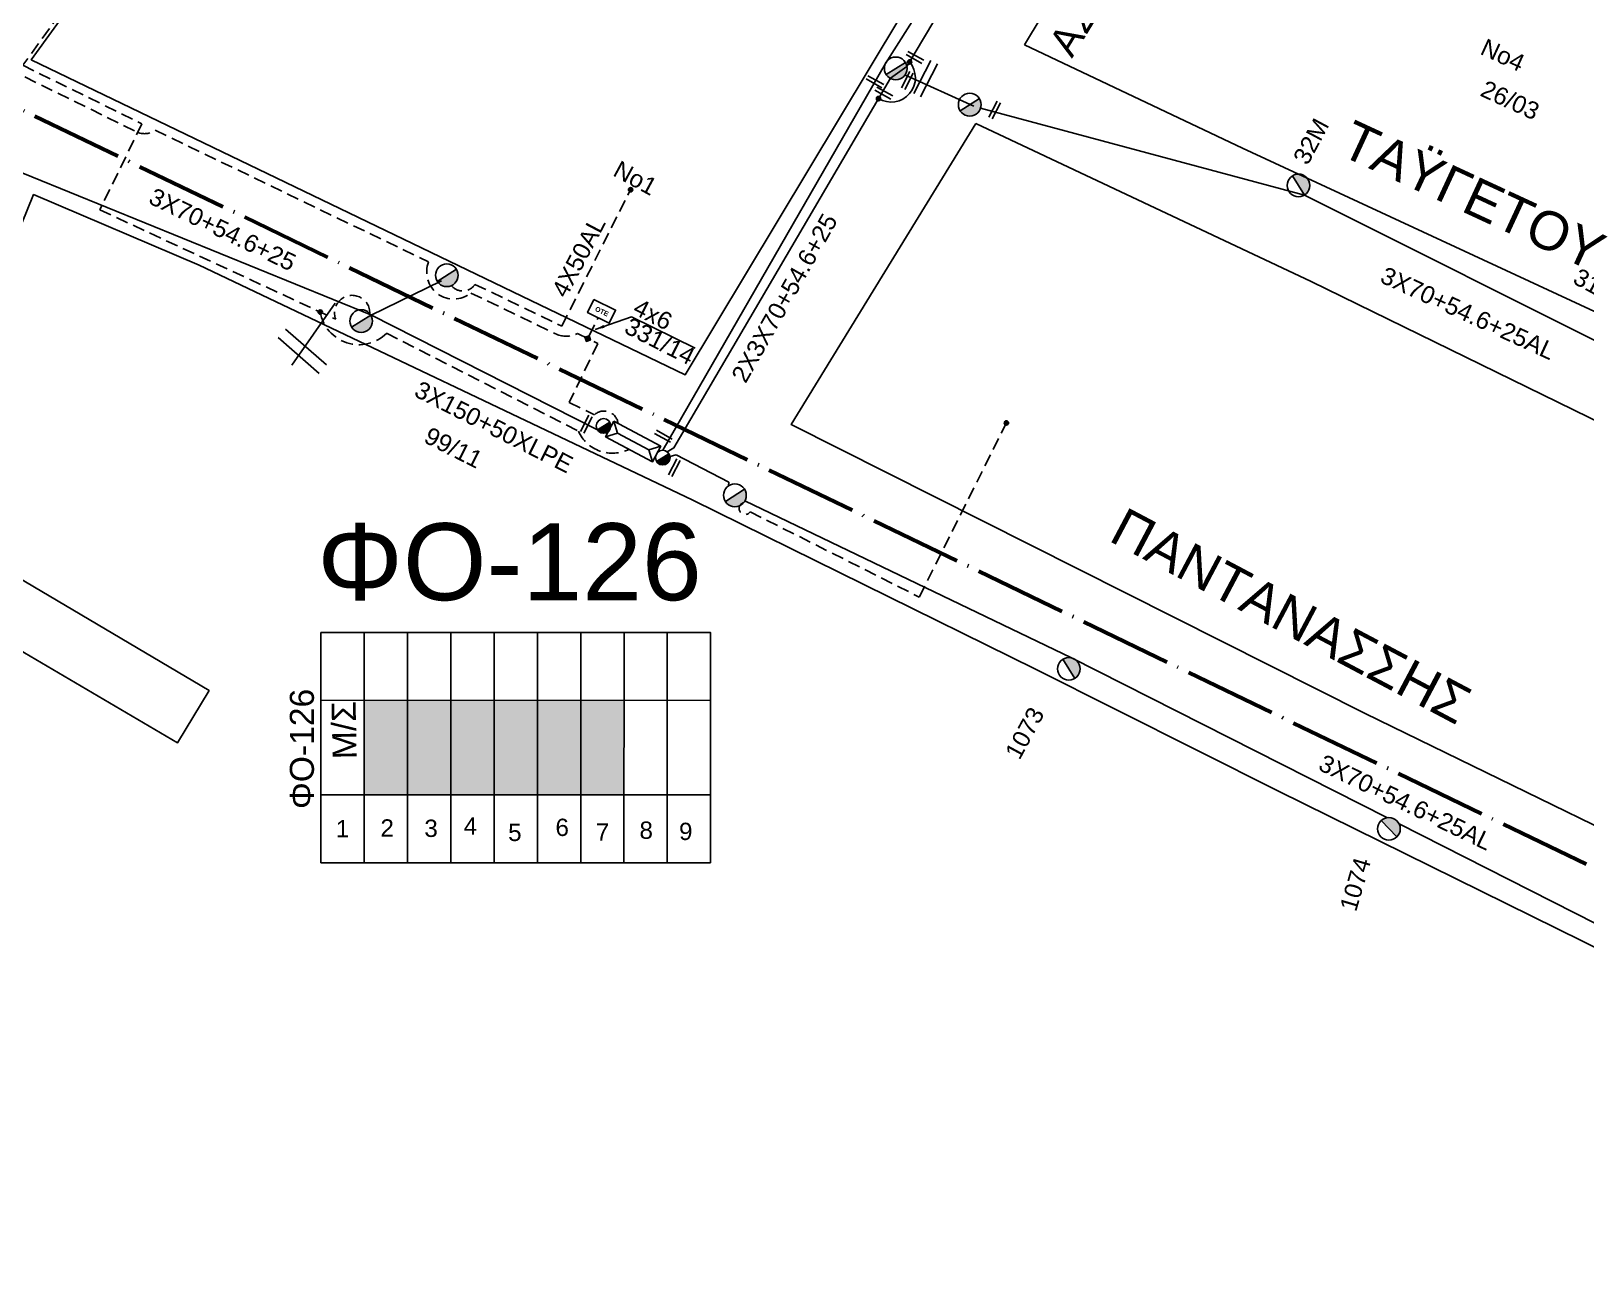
# Model space of a CAD drawing. Header units: millimetres. Extents: x 2999 to 5218, y 1863 to 2903.
# Drawn here: x 4488.2 to 4649.8, y 2415.1 to 2544.1 of the extents above; entities that cross this region are included whole.
import ezdxf
from ezdxf.enums import TextEntityAlignment as Align

# ---------------------------------------------------------------- set-up
doc = ezdxf.new("R2010")
doc.units = ezdxf.units.MM
doc.header["$LTSCALE"] = 0.5
doc.linetypes.add('ACAD_ISO04W100', pattern=[30, 24, -3, 0, -3])
doc.linetypes.add('DASHED', pattern=[19.05, 12.7, -6.35])
for name, color, linetype in [('Pillar OTE', 7, 'Continuous'), ('Άγνωστα', 7, 'Continuous'), ('Ασφαλειοκιβώτια Χ.Τ 9 αναχωρήσεων', 7, 'Continuous'), ('Γυμνά εναέρια ΧΤ (3Φ)   4x50AL', 7, 'Continuous'), ('Επιγραφές - Σχήματα', 7, 'Continuous'), ('Καλώδια ΧΤ   3x150AL+50XLPE', 7, 'DASHED'), ('Μηχανική τομή', 7, 'Continuous'), ('Στύλος ΦΜ', 7, 'Continuous'), ('Στύλος ΦΜ @ 1', 7, 'Continuous'), ('Συνδέσεις', 7, 'Continuous'), ('Συνεστραμμένα ΧΤ   3x70+54.6+25 AL', 7, 'SYN_LINE'), ('Τομή', 7, 'Continuous'), ('Υποσταθμός εναέριος 2 στύλων', 7, 'Continuous'), ('Υποσταθμός πόλεως', 7, 'Continuous'), ('Υπόβαθρο ΔΕΗ', 7, 'Continuous'), ('Υπόγεια καλώδια Παροχών ΧΤ   4x50AL', 7, 'DASHED'), ('Υπόγεια καλώδια Παροχών ΧΤ   4x6', 7, 'DASHED')]:
    doc.layers.add(name, color=color, linetype=linetype)
doc.styles.add('arial', font='ARIAL.TTF')
doc.styles.get("Standard").update_dxf_attribs({"font": 'ARIAL.TTF'})
doc.linetypes.add('SYN_LINE', pattern='A,0.5,-0.0001,["/\\/\\/\\/",Standard,S=0.1,R=0,X=0,Y=-0.05],-0.25', length=0.7501)
doc.dimstyles.new('ISO-25', dxfattribs={"dimtxt": 2.5, "dimasz": 2.5, "dimexe": 1.25, "dimexo": 0.625, "dimtad": 1, "dimtxsty": 'Standard', "dimcen": 2.5, "dimadec": 0, "dimazin": 0, "dimtfac": 1, "dimtmove": 0, "dimatfit": 3, "dimfxl": 1, "dimarcsym": 0})

# ---------------------------------------------------------------- blocks, each defined once
blk = doc.blocks.new('ΑΣΦΑΛΕΙΟΚΙΒΩΤΙΟ ΥΠΟΣΤΑΘΜΟΥ 9 ΑΝΑΧΩΡΗΣΕΩΝ')
at = {"layer": 'Ασφαλειοκιβώτια Χ.Τ 9 αναχωρήσεων', "ltscale": 40}
for p, q in [((-23.8, 40.36), (24.02, 40.36)), ((-9.72, 40.36), (-9.72, -40.64)), ((9.94, 40.36), (9.94, -40.64)), ((-23.8, 31.36), (24.02, 31.36)), ((-23.8, 22.36), (24.02, 22.36)), ((-23.8, 13.36), (24.02, 13.36)), ((-23.8, 4.36), (24.02, 4.36)), ((-23.8, -4.64), (24.02, -4.64)), ((-23.8, -13.64), (24.02, -13.64)), ((-23.8, -22.64), (24.02, -22.64)), ((-23.8, -31.64), (24.02, -31.64))]:
    blk.add_line(p, q, dxfattribs=at)
at = {"layer": 'Ασφαλειοκιβώτια Χ.Τ 9 αναχωρήσεων'}
blk.add_lwpolyline([(-23.8, -40.64), (24.02, -40.64), (24.02, 40.36), (-23.8, 40.36)], close=True, dxfattribs=at)
for s, p in [('1', (-18.54, 37.25)), ('2', (-18.39, 27.98)), ('3', (-18.45, 18.85)), ('4', (-17.96, 10.67)), ('5', (-19.3, 1.44)), ('6', (-18.25, -8.4)), ('7', (-19.23, -16.79)), ('8', (-18.84, -25.86)), ('9', (-19.09, -34.08))]:
    blk.add_text(s, height=3.6, rotation=270, dxfattribs=at).set_placement(p)
at = {"layer": 'Ασφαλειοκιβώτια Χ.Τ 9 αναχωρήσεων', "ltscale": 40}
for tag, height, p in [('ΟΝΟΜΑ', 5, (-0.16, 44.31)), ('ΚΕΙΜΕΝΟ 1', 2, (17.06, 35.59)), ('ΚΕΙΜΕΝΟ 2', 2, (17.06, 26.88)), ('ΚΕΙΜΕΝΟ 3', 2, (17.06, 17.69)), ('ΚΕΙΜΕΝΟ 4', 2, (17.06, 8.71)), ('ΚΕΙΜΕΝΟ 5', 2, (17.06, -0.13)), ('ΚΕΙΜΕΝΟ 6', 2, (17.06, -9.05)), ('ΚΕΙΜΕΝΟ 7', 2, (17.06, -18.13)), ('ΚΕΙΜΕΝΟ 8', 2, (17.06, -26.85)), ('ΚΕΙΜΕΝΟ 9', 2, (17.06, -35.99)), ('ΣΧ', 2, (-0.1, -42.64))]:
    blk.add_attdef(tag, text='', height=height, dxfattribs=at).set_placement(p, align=Align.MIDDLE_CENTER)
blk = doc.blocks.new('ΜΗΧΑΝΙΚΗ ΤΟΜΗ')
at = {"layer": 'Μηχανική τομή', "ltscale": 40}
for p, q in [((-1.89, 0.78), (1.89, 0.78)), ((1.89, 0), (-1.89, 0))]:
    blk.add_line(p, q, dxfattribs=at)
blk = doc.blocks.new('ΥΠΑΡΧΩΝ ΤΣΙΜΕΝΤΕΝΙΟΣ ΣΤΥΛΟΣ')
at = {"layer": 'Στύλος ΦΜ'}
blk.add_hatch(color=7, dxfattribs=at).paths.add_polyline_path([(-1.29, -2.28, 0.574793), (2.62, 0, 0.268822), (1.3, 2.27)])
at = {"layer": 'Στύλος ΦΜ', "color": 7}
blk.add_line((-1.29, -2.28), (1.3, 2.27), dxfattribs=at)
blk.add_circle((0, 0), 2.62, dxfattribs=at)
at = {"layer": 'Στύλος ΦΜ', "flags": 4}
for tag, p in [('ΑΡΙΘΜΟΣ', (-4.68, 8.05)), ('ΤΥΠΟΣ', (-4.91, 3.03))]:
    blk.add_attdef(tag, p, '', height=4, dxfattribs=at)
blk = doc.blocks.new('ΥΠΟΣΤΑΘΜΟΣ ΕΝΑΕΡΙΟΣ ΕΠΙ 2 ΣΤΥΛΩΝ')
at = {"layer": 'Υποσταθμός εναέριος 2 στύλων', "linetype": 'Continuous'}
for points in [[(-11.97, -2.11, 0.574793), (-8.45, -0.07, 0.268822), (-9.64, 1.98)], [(9.68, -2.15, 0.574793), (13.19, -0.1, 0.268822), (12.01, 1.95)]]:
    blk.add_hatch(color=256, dxfattribs=at).paths.add_polyline_path(points)
for p, q in [((-11.97, -2.11), (-9.64, 1.98)), ((9.68, -2.15), (12.01, 1.95))]:
    blk.add_line(p, q, dxfattribs=at)
for centre in [(-10.81, -0.07), (10.84, -0.1)]:
    blk.add_circle(centre, 2.36, dxfattribs=at)
at = {"layer": 'Υποσταθμός πόλεως', "linetype": 'Continuous', "ltscale": 40}
blk.add_lwpolyline([(-8.57, 2.82), (8.57, 2.82), (8.57, -2.82), (-8.57, -2.82)], close=True, dxfattribs=at)
for points in [[(-5.75, 0), (-8.57, 2.82)], [(-8.57, -2.82), (-5.75, 0)], [(-5.75, 0), (5.75, 0)], [(5.75, 0), (8.57, 2.82)], [(8.57, -2.82), (5.75, 0)]]:
    blk.add_lwpolyline(points, dxfattribs=at)
at = {"layer": 'Υποσταθμός εναέριος 2 στύλων', "ltscale": 40, "flags": 1}
for tag, p in [('ΜΕΤΑΣΧΗΜΑΤΙΣΜΟΣ', (14.09, 2.51)), ('ΙΣΧΥΣ', (14.07, -0.28)), ('ΑΡΙΘΜΟΣ', (14.19, -3))]:
    blk.add_attdef(tag, p, '', height=1.8, dxfattribs=at)
blk = doc.blocks.new('ΤΟΜΗ')
at = {"layer": 'Τομή', "ltscale": 40}
for p, q in [((-5.68, 0), (5.68, 0)), ((5.68, -2.33), (-5.68, -2.33))]:
    blk.add_line(p, q, dxfattribs=at)
blk = doc.blocks.new('_ΣΥΝΔΕΣΗ')
at = {"layer": 'Συνδέσεις', "linetype": 'SYN_LINE', "ltscale": 40}
blk.add_hatch(color=256, dxfattribs=at).paths.add_polyline_path([(0.5, -0.01, 1), (-0.5, -0.01, 1)])
at = {"layer": 'Συνδέσεις'}
blk.add_circle((0, -0.01), 0.5, dxfattribs=at)
blk = doc.blocks.new('TSONTA XT1')
at = {"ltscale": 40}
h = blk.add_hatch(color=256, dxfattribs=at)
h.dxf.hatch_style = 1
h.paths.add_polyline_path([(595.96, 2487.66), (597.07, 2488.77), (595.96, 2489.87), (594.85, 2488.77)])
blk.add_lwpolyline([(594.85, 2488.77), (595.96, 2489.87), (597.07, 2488.77), (595.96, 2487.66)], close=True, dxfattribs=at)
blk = doc.blocks.new('PILLAR ΟΤΕ')
at = {"layer": 'Pillar OTE', "ltscale": 40}
blk.add_lwpolyline([(-3.31, 2.02), (3.39, 2.02), (3.39, -1.99), (-3.31, -1.99)], close=True, dxfattribs=at)
at = {"layer": 'Pillar OTE', "insert": (-1.81, 0.71), "char_height": 1.3575, "width": 109.961, "attachment_point": 1}
blk.add_mtext('{\\fArial|b1|i0|c161|p34;OTE}', dxfattribs=at)

msp = doc.modelspace()

# ---------------------------------------------------------------- hatches: boundary and pattern name
at = {"layer": 'Ασφαλειοκιβώτια Χ.Τ 9 αναχωρήσεων', "ltscale": 40}
for color, points in [(6, [(4522.81, 2474.6), (4522.81, 2464.77), (4527.31, 2464.77), (4527.31, 2474.6)]), (85, [(4527.31, 2474.6), (4527.31, 2464.77), (4531.81, 2464.77), (4531.81, 2474.6)]), (30, [(4531.81, 2474.6), (4531.81, 2464.77), (4536.31, 2464.77), (4536.31, 2474.6)]), (27, [(4536.31, 2474.6), (4536.31, 2464.77), (4540.81, 2464.77), (4540.81, 2474.6)]), (151, [(4540.81, 2474.6), (4540.81, 2464.77), (4545.31, 2464.77), (4545.31, 2474.6)])]:
    msp.add_hatch(color=color, dxfattribs=at).paths.add_polyline_path(points)
at = {"layer": 'Υπόγεια καλώδια Παροχών ΧΤ   4x6', "linetype": 'DASHED', "ltscale": 0.2}
h = msp.add_hatch(color=5, dxfattribs=at)
h.dxf.hatch_style = 1
h.paths.add_polyline_path([(4549.81, 2474.6), (4545.31, 2474.6), (4545.31, 2464.77), (4549.81, 2464.77)])

# ---------------------------------------------------------------- linework, layer by layer
at = {"layer": 'Άγνωστα', "color": 6, "linetype": 'DASHED', "ltscale": 0.2}
msp.add_lwpolyline([(4502.73, 2583.79, 1.198779), (4501.66, 2584.8), (4491.01, 2570.61), (4495.56, 2567.2), (4479, 2543.56), (4499.28, 2533.61, 0.258901), (4501.09, 2533.84), (4529.5, 2520.15, 0.769472), (4533.89, 2516.92), (4542.92, 2512.58, 0.193357), (4544.97, 2512.7), (4547.09, 2511.68), (4544.12, 2505.53), (4546.74, 2504.27, -0.61294), (4549.19, 2503.37)], format="xyb", dxfattribs=at)
at = {"layer": 'Άγνωστα', "color": 5, "linetype": 'DASHED', "ltscale": 0.2}
msp.add_lwpolyline([(4491.21, 2545.93), (4487.33, 2540.58), (4499.72, 2534.5), (4495.33, 2525.56), (4519.85, 2514.2, -1.223562), (4523.39, 2514.78)], format="xyb", dxfattribs=at)
at = {"layer": 'Άγνωστα', "color": 2, "linetype": 'DASHED', "ltscale": 0.2}
msp.add_lwpolyline([(4495.86, 2525.3), (4495.86, 2525.3)], dxfattribs=at)
at = {"layer": 'Άγνωστα', "color": 85, "linetype": 'SYN_LINE', "ltscale": 8}
msp.add_lwpolyline([(4555.23, 2500.11), (4560.71, 2497.25)], dxfattribs=at)
at = {"layer": 'Άγνωστα', "color": 85, "linetype": 'SYN_LINE', "ltscale": 20}
for points in [[(4562.37, 2495.33), (4596.31, 2479.02), (4629.1, 2462.41)], [(4630.36, 2461.77), (4662.24, 2445.61)]]:
    msp.add_lwpolyline(points, dxfattribs=at)
at = {"layer": 'Επιγραφές - Σχήματα', "color": 27, "ltscale": 0.2}
msp.add_line((4523.45, 2514.57), (4530.83, 2518.19), dxfattribs=at)
at = {"layer": 'Επιγραφές - Σχήματα', "ltscale": 0.2}
msp.add_line((4519.79, 2515.86), (4515.29, 2509.41), dxfattribs=at)
at = {"layer": 'Επιγραφές - Σχήματα', "color": 85}
for p, q in [((4555.23, 2500.11), (4554.59, 2499.92)), ((4560.71, 2497.25), (4560.68, 2496.87))]:
    msp.add_line(p, q, dxfattribs=at)
at = {"layer": 'Επιγραφές - Σχήματα', "color": 1, "linetype": 'ACAD_ISO04W100', "lineweight": 60, "ltscale": 0.8}
msp.add_lwpolyline([(5041.82, 2232.51), (4798.19, 2368.57), (4781.43, 2390.55), (4740.07, 2409.38), (4682.54, 2441.8), (4472.55, 2543.03), (4384.7, 2418.33), (4326.09, 2335.44), (4175.84, 2140), (3986.1, 1885.36)], dxfattribs=at)
at = {"layer": 'Επιγραφές - Σχήματα', "color": 85, "linetype": 'DASHED', "ltscale": 0.2}
msp.add_lwpolyline([(4562.93, 2494.18), (4580.5, 2485.33), (4589.55, 2503.42)], dxfattribs=at)
at = {"layer": 'Επιγραφές - Σχήματα', "ltscale": 0.2}
msp.add_arc((4577.57, 2539.28), 2.52, 238.6065, 40.6949, dxfattribs=at)
at = {"layer": 'Επιγραφές - Σχήματα', "color": 85, "linetype": 'DASHED', "ltscale": 0.2}
msp.add_arc((4562.4, 2494.53), 0.627, 105.7518, 326.6879, dxfattribs=at)
at = {"layer": 'Καλώδια ΧΤ   3x150AL+50XLPE', "color": 5, "linetype": 'DASHED', "ltscale": 0.2}
msp.add_lwpolyline([(4518.24, 2514.94, 0.607864), (4525.14, 2512.74), (4545.07, 2502.56, 0.425892), (4550.34, 2500.69)], format="xyb", dxfattribs=at)
at = {"layer": 'Συνεστραμμένα ΧΤ   3x70+54.6+25 AL', "color": 30, "ltscale": 20}
msp.add_lwpolyline([(4613.22, 2581.97), (4593.04, 2563.71), (4579.21, 2540.46), (4577.49, 2539.23), (4555, 2500.82), (4554.3, 2500.42)], dxfattribs=at)
at = {"layer": 'Συνεστραμμένα ΧΤ   3x70+54.6+25 AL', "color": 151, "ltscale": 20}
msp.add_lwpolyline([(4591.01, 2562.91), (4576.98, 2540.77), (4553.83, 2500.58)], dxfattribs=at)
at = {"layer": 'Συνεστραμμένα ΧΤ   3x70+54.6+25 AL', "color": 85, "ltscale": 10}
msp.add_lwpolyline([(4579.01, 2539.59), (4586.15, 2536.34)], dxfattribs=at)
at = {"layer": 'Συνεστραμμένα ΧΤ   3x70+54.6+25 AL', "color": 85, "ltscale": 20}
msp.add_lwpolyline([(4586.86, 2536.14), (4620.54, 2527.1), (4654.01, 2510.31), (4693.68, 2484.58)], dxfattribs=at)
at = {"layer": 'Συνεστραμμένα ΧΤ   3x70+54.6+25 AL', "color": 27, "ltscale": 20}
msp.add_lwpolyline([(4547.04, 2502.71), (4523.5, 2514.64), (4480.4, 2532.17), (4472.41, 2494.35), (4433.82, 2483.68)], dxfattribs=at)
at = {"layer": 'Υπόβαθρο ΔΕΗ'}
for points in [[(4645.43, 2656.96), (4597.79, 2577.7), (4556.16, 2508.41), (4488.21, 2541.16), (4532.62, 2602.31), (4560.34, 2638.77), (4580.14, 2666.7), (4592.97, 2683.64), (4645.43, 2656.96)], [(4591.42, 2542.69), (4611.09, 2575.41), (4663.8, 2551.79), (4673.24, 2547.11), (4721.57, 2525.43), (4721.76, 2520.13), (4699.51, 2491.14), (4683.5, 2498.67), (4656.85, 2512.12), (4614.09, 2531.97), (4591.42, 2542.69)], [(4586.39, 2534.55), (4567.17, 2503.27), (4626.83, 2473.24), (4670.02, 2452.17), (4693.39, 2482.83), (4621.21, 2518.12), (4586.39, 2534.55)], [(4550.59, 2514.46), (4557.2, 2511.19)]]:
    msp.add_lwpolyline(points, dxfattribs=at)
msp.add_lwpolyline([(4648.63, 2395.72), (4665.35, 2441.51), (4665.21, 2441.79), (4617.83, 2465.17), (4592.56, 2477.85), (4556.88, 2495.42), (4505.65, 2519.8), (4488.46, 2527.15), (4475.1, 2494.28), (4506.69, 2475.61), (4503.4, 2470.18), (4476.88, 2485.77, 0.539261), (4473.11, 2483.92), (4472.89, 2479.51, 0.130401), (4477.71, 2457.04, -0.098483), (4481.38, 2444, -0.090176), (4479.22, 2422.9, -0.105441), (4467.18, 2400.45, -0.065111)], format="xyb", dxfattribs=at)
at = {"layer": 'Υπόγεια καλώδια Παροχών ΧΤ   4x50AL', "color": 27, "linetype": 'DASHED', "ltscale": 0.2}
msp.add_lwpolyline([(4531.86, 2517.7, 0.508986), (4534.32, 2517.82), (4543.35, 2513.48), (4550.49, 2527.66)], format="xyb", dxfattribs=at)
at = {"layer": 'Υπόγεια καλώδια Παροχών ΧΤ   4x6', "color": 6, "linetype": 'DASHED', "ltscale": 0.2}
msp.add_lwpolyline([(4546.18, 2512.47), (4547.12, 2514.35)], dxfattribs=at)

# ---------------------------------------------------------------- block references
at = {"layer": 'Pillar OTE', "xscale": 0.3750000000000001, "yscale": 0.3750000000000001, "zscale": 0.3750000000000001, "rotation": 334.2682119435105}
msp.add_blockref('PILLAR ΟΤΕ', (4547.46, 2515.02), dxfattribs=at)
at = {"layer": 'Ασφαλειοκιβώτια Χ.Τ 9 αναχωρήσεων', "xscale": 0.5000000000000037, "yscale": 0.5000000000000037, "zscale": 0.5000000000000037, "rotation": 89.99526675310527}
msp.add_blockref('ΑΣΦΑΛΕΙΟΚΙΒΩΤΙΟ ΥΠΟΣΤΑΘΜΟΥ 9 ΑΝΑΧΩΡΗΣΕΩΝ', (4538.49, 2469.63), dxfattribs=at).add_auto_attribs({'ΟΝΟΜΑ': 'ΦΟ-126'})
at = {"layer": 'Μηχανική τομή'}
for p, xscale, yscale, zscale, rotation in [((4579.95, 2541.23), 0.4999999999999998, 0.4999999999999998, 0.4999999999999998, 330.8290468552934), ((4575.79, 2538.7), 0.4999999999999997, 0.4999999999999997, 0.4999999999999997, 330.8290468552934), ((4579.44, 2538.91), 0.4999999999999996, 0.4999999999999996, 0.4999999999999996, 62.72551710385088), ((4576.72, 2537.52), 0.4999999999999996, 0.4999999999999996, 0.4999999999999996, 330.8290468552934), ((4588.49, 2535.85), 0.4999999999999996, 0.4999999999999996, 0.4999999999999996, 62.72551710385088), ((4553.81, 2501.87), 0.4999999999999997, 0.4999999999999997, 0.4999999999999997, 330.8290468552934), ((4555.2, 2498.69), 0.4999999999999996, 0.4999999999999996, 0.4999999999999996, 62.72551710385088)]:
    msp.add_blockref('ΜΗΧΑΝΙΚΗ ΤΟΜΗ', p, dxfattribs=dict(at, xscale=xscale, yscale=yscale, zscale=zscale, rotation=rotation))
at = {"layer": 'Μηχανική τομή', "linetype": 'DASHED', "xscale": 0.4999999999999996, "yscale": 0.4999999999999996, "zscale": 0.4999999999999996, "rotation": 62.72551710385088}
msp.add_blockref('ΜΗΧΑΝΙΚΗ ΤΟΜΗ', (4546.07, 2503.2), dxfattribs=at)
at = {"layer": 'Στύλος ΦΜ @ 1', "ltscale": 40, "xscale": 0.4499999999998181, "yscale": 0.4499999999998181, "zscale": 0.4499999999998181, "rotation": 331.8094651412195}
for p in [(4578.05, 2540.26), (4585.74, 2536.49), (4531.4, 2518.76), (4522.5, 2514.01), (4561.34, 2495.9)]:
    msp.add_blockref('ΥΠΑΡΧΩΝ ΤΣΙΜΕΝΤΕΝΙΟΣ ΣΤΥΛΟΣ', p, dxfattribs=at)
at = {"layer": 'Στύλος ΦΜ @ 1', "ltscale": 40}
ref = msp.add_blockref('ΥΠΑΡΧΩΝ ΤΣΙΜΕΝΤΕΝΙΟΣ ΣΤΥΛΟΣ', (4619.91, 2528.1), dxfattribs=dict(at, xscale=0.449999999999818, yscale=0.449999999999818, zscale=0.449999999999818, rotation=61.82203444627176))
ref.add_attrib('ΤΥΠΟΣ', '32M', (4620.85, 2530.1), dxfattribs={"layer": 'Στύλος ΦΜ', "height": 1.8, "rotation": 61.822, "flags": 4})
ref = msp.add_blockref('ΥΠΑΡΧΩΝ ΤΣΙΜΕΝΤΕΝΙΟΣ ΣΤΥΛΟΣ', (4654.56, 2511.35), dxfattribs=dict(at, xscale=0.4499999999998181, yscale=0.4499999999998181, zscale=0.4499999999998181, rotation=331.8094651412195))
ref.add_attrib('ΤΥΠΟΣ', '31Μ.Τ.', (4648.29, 2518), dxfattribs={"layer": 'Στύλος ΦΜ', "height": 1.8, "rotation": 331.8095, "flags": 4})
ref = msp.add_blockref('ΥΠΑΡΧΩΝ ΤΣΙΜΕΝΤΕΝΙΟΣ ΣΤΥΛΟΣ', (4596.04, 2477.87), dxfattribs=dict(at, xscale=0.449999999999818, yscale=0.449999999999818, zscale=0.449999999999818, rotation=61.74993104349309))
ref.add_attrib('ΤΥΠΟΣ', '1073', (4590.91, 2468.31), dxfattribs={"layer": 'Στύλος ΦΜ', "height": 1.8, "rotation": 61.7499, "flags": 4})
ref = msp.add_blockref('ΥΠΑΡΧΩΝ ΤΣΙΜΕΝΤΕΝΙΟΣ ΣΤΥΛΟΣ', (4629.3, 2461.25), dxfattribs=dict(at, xscale=0.4499999999998181, yscale=0.4499999999998181, zscale=0.4499999999998181, rotation=73.62529220519365))
ref.add_attrib('ΤΥΠΟΣ', '1074', (4625.88, 2452.55), dxfattribs={"layer": 'Στύλος ΦΜ', "height": 1.8, "rotation": 73.6253, "flags": 4})
at = {"layer": 'Συνδέσεις', "xscale": 0.4500000000002728, "yscale": 0.4500000000002728, "zscale": 0.4500000000002728}
for p in [(4579.49, 2540.93), (4576.26, 2537.13), (4550.49, 2527.66), (4518.24, 2514.94), (4589.55, 2503.42)]:
    msp.add_blockref('_ΣΥΝΔΕΣΗ', p, dxfattribs=at)
at = {"layer": 'Συνδέσεις', "xscale": 0.2825797537145202, "yscale": 0.2825797537145202, "zscale": 0.2825797537145202, "rotation": 334.2682119435044}
msp.add_blockref('TSONTA XT1', (4089, 1951.76), dxfattribs=at)
at = {"layer": 'Τομή'}
for p, xscale, yscale, zscale, rotation in [((4580.8, 2539.38), 0.3393940584662991, 0.3393940584662991, 0.3393940584662991, 62.68511553915152), ((4516.76, 2511.31), 0.5000000000000936, 0.5000000000000936, 0.5000000000000936, 318.9104097957583)]:
    msp.add_blockref('ΤΟΜΗ', p, dxfattribs=dict(at, xscale=xscale, yscale=yscale, zscale=zscale, rotation=rotation))
at = {"layer": 'Υποσταθμός εναέριος 2 στύλων', "xscale": 0.3224060504700937, "yscale": 0.3224060504700937, "zscale": 0.3224060504700937, "rotation": 331.9222832413724}
msp.add_blockref('ΥΠΟΣΤΑΘΜΟΣ ΕΝΑΕΡΙΟΣ ΕΠΙ 2 ΣΤΥΛΩΝ', (4550.77, 2501.49), dxfattribs=at)

# ---------------------------------------------------------------- texts
at = {"layer": 'Άγνωστα', "ltscale": 40, "insert": (4622.62, 2469.06), "char_height": 1.8, "width": 17.1868, "attachment_point": 1, "rotation": 334.2672, "style": 'arial'}
msp.add_mtext('3X70+54.6+25AL', dxfattribs=at)
at = {"layer": 'Γυμνά εναέρια ΧΤ (3Φ)   4x50AL', "ltscale": 40, "insert": (4542.21, 2517.14), "char_height": 1.8, "width": 17.1868, "attachment_point": 1, "rotation": 62.2701, "style": 'arial'}
msp.add_mtext('4X50AL', dxfattribs=at)
at = {"layer": 'Επιγραφές - Σχήματα', "attachment_point": 1}
for s, insert, char_height, width, rotation in [('ΑΣΤΡΟΝΑΥΤΩΝ', (4593.8, 2542.81), 3, 63.5526, 58.5662), ('ΣΑΡΩΝΙΚΟΥ', (4649.84, 2554.11), 4, 15.1545, 335.1581), ('ΤΑΫΓΕΤΟΥ', (4625.69, 2534.98), 4, 15.1545, 335.1581), ('ΠΑΝΤΑΝΑΣΣΗΣ', (4601.93, 2494.77), 4, 15.1545, 332.0778), ('Μ/Σ', (4519.53, 2468.46), 2.5, 2.3343, 91.1062)]:
    msp.add_mtext(s, dxfattribs=dict(at, insert=insert, char_height=char_height, width=width, rotation=rotation))
at = {"layer": 'Επιγραφές - Σχήματα', "ltscale": 40, "char_height": 1.8, "width": 17.1868, "attachment_point": 1, "style": 'arial'}
for s, insert, rotation in [('Νο4', (4639.42, 2543.43), 335.3005), ('26/03', (4639.42, 2539.1), 335.3005), ('Νο1', (4549.4, 2530.76), 331.4789), ('4x6', (4551.42, 2516.43), 333.1187), ('331/14', (4550.52, 2514.46), 333.1187), ('99/11', (4529.7, 2503.08), 333.1187)]:
    msp.add_mtext(s, dxfattribs=dict(at, insert=insert, rotation=rotation))
at = {"layer": 'Επιγραφές - Σχήματα', "ltscale": 40, "insert": (4517.92, 2493), "char_height": 4, "width": 17.8089, "attachment_point": 1, "style": 'arial'}
msp.add_mtext('{\\H2x;ΦO-126}', dxfattribs=at)
at = {"layer": 'Καλώδια ΧΤ   3x150AL+50XLPE', "ltscale": 40, "insert": (4528.69, 2507.87), "char_height": 1.8, "width": 17.1868, "attachment_point": 1, "rotation": 333.1187, "style": 'arial'}
msp.add_mtext('3X150+50XLPE', dxfattribs=at)
at = {"layer": 'Συνεστραμμένα ΧΤ   3x70+54.6+25 AL', "ltscale": 40, "char_height": 1.8, "width": 17.1868, "attachment_point": 1, "style": 'arial'}
for s, insert, rotation in [('3X70+54.6+25', (4501.06, 2527.92), 334.2672), ('2X3X70+54.6+25', (4560.88, 2508.33), 60.536)]:
    msp.add_mtext(s, dxfattribs=dict(at, insert=insert, rotation=rotation))
at = {"layer": 'Συνεστραμμένα ΧΤ   3x70+54.6+25 AL', "ltscale": 20, "insert": (4629.01, 2519.73), "char_height": 1.8, "width": 17.1868, "attachment_point": 1, "rotation": 335.3005, "style": 'arial'}
msp.add_mtext('3X70+54.6+25AL', dxfattribs=at)

# ---------------------------------------------------------------- leaders
at = {"layer": 'Επιγραφές - Σχήματα', "ltscale": 40}
msp.add_leader([(4546.8, 2513.12), (4550.59, 2514.46)], dimstyle='ISO-25', override={"dimasz": 1, "dimtad": 0}, dxfattribs=at)

doc.saveas('drawing.dxf')
